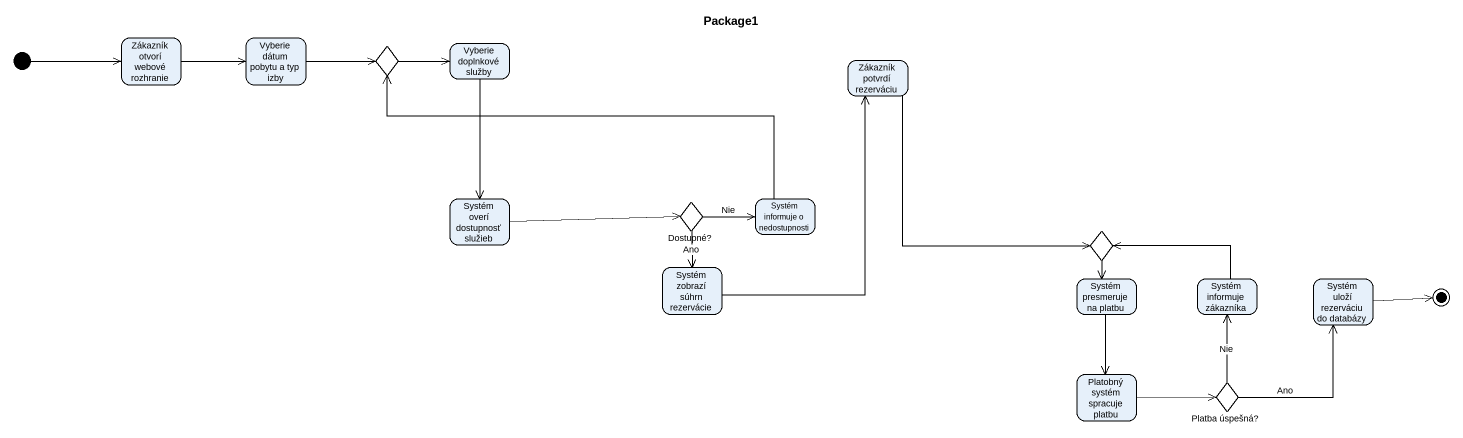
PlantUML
@startuml
title Package1
hide empty description
state "Zákazník otvorí webové rozhranie" as Zákazník_otvorí_webové
state "Vyberie dátum pobytu a typ izby" as Vyberie_dátum_pobytu_a_typ
state "Vyberie doplnkové služby" as Vyberie_doplnkové_služby
state choice1 <<choice>>
state "Zákazník potvrdí rezerváciu" as Zákazník_potvrdí_rezerváciu
state "Systém overí dostupnosť služieb" as Systém_overí_dostupnosť
state "Systém informuje o nedostupnosti" as Systém_informuje_o
state "Dostupné?" as Dostupné <<choice>>
state choice2 <<choice>>
state "Systém zobrazí súhrn rezervácie" as Systém_zobrazí_súhrn
state "Systém presmeruje na platbu" as Systém_presmeruje_na_platbu
state "Systém informuje zákazníka" as Systém_informuje_zákazníka
state "Systém uloží rezerváciu do databázy" as Systém_uloží_rezerváciu_do
state "Platobný systém spracuje platbu" as Platobný_systém_spracuje
state "Platba úspešná?" as Platba_úspešná <<choice>>
[*] -right-> Zákazník_otvorí_webové
Zákazník_otvorí_webové -right-> Vyberie_dátum_pobytu_a_typ
Vyberie_dátum_pobytu_a_typ -right-> choice1
Vyberie_doplnkové_služby --> Systém_overí_dostupnosť
choice1 -right-> Vyberie_doplnkové_služby
Zákazník_potvrdí_rezerváciu --> choice2
Systém_overí_dostupnosť -right-> Dostupné
Systém_informuje_o -left-> choice1
Dostupné -right-> Systém_informuje_o : Nie
Dostupné --> Systém_zobrazí_súhrn : Ano
choice2 --> Systém_presmeruje_na_platbu
Systém_zobrazí_súhrn -up-> Zákazník_potvrdí_rezerváciu
Systém_presmeruje_na_platbu --> Platobný_systém_spracuje
Systém_informuje_zákazníka -left-> choice2
Platobný_systém_spracuje -right-> Platba_úspešná
Platba_úspešná -up-> Systém_informuje_zákazníka : Nie
Platba_úspešná -up-> Systém_uloží_rezerváciu_do : Ano
Systém_uloží_rezerváciu_do -right-> [*]
@enduml
